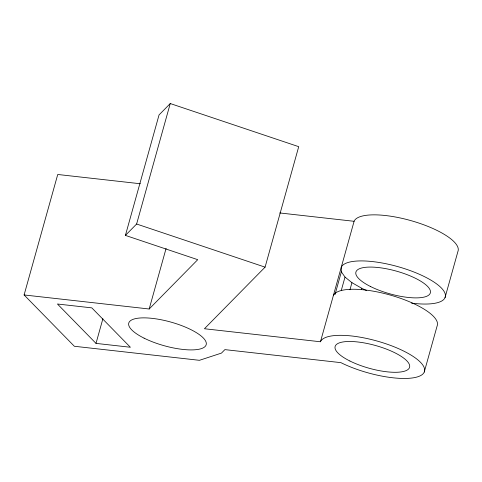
<?xml version="1.0" encoding="UTF-8"?>
<svg xmlns="http://www.w3.org/2000/svg" width="482" height="482" viewBox="0 0 482 482"><rect width="100%" height="100%" fill="white"/><g stroke="black" fill="none" stroke-linecap="round" stroke-linejoin="round"><path stroke-width="0.72" d="M24.1 294.954L149.179 308.998L197.734 259.678L125.41 235.397L159.048 114.921L170.254 103.54L298.72 146.673L265.082 267.149L204.434 328.742L320.458 341.768A54.092 16.539 15.6 0 1 387.63 344.365A54.092 16.539 15.6 0 1 418.96 376.364A54.092 16.539 15.6 0 1 340.907 362.651L224.883 349.625L221.467 353.095L199.428 360.313L74.349 346.269L24.1 294.954L57.738 174.478L140.376 183.756M96.008 343.389L57.442 304.009L91.821 307.871L130.381 347.251L96.008 343.389L102.883 318.765M125.41 235.397L136.617 224.016L170.254 103.54M149.179 308.998L166.097 248.399M320.458 341.768L354.095 221.298A54.092 16.539 15.6 0 1 412.351 221.033A54.092 16.539 15.6 0 1 457.9 251.538L445.037 297.599M335.026 294.532L341.358 271.854L341.232 267.359A54.092 16.539 15.6 0 1 391.131 264.883A54.092 16.539 15.6 0 1 444.398 291.99A54.092 16.539 15.6 0 1 411.477 303.112M341.25 290.544L345.01 277.078L341.358 271.854M349.962 289.754L351.938 282.669L345.01 277.078M361.283 289.658L361.681 288.242L351.938 282.669M424.262 372.014L437.126 325.946A54.092 16.539 15.6 0 0 391.571 295.442A54.092 16.539 15.6 0 0 333.315 295.707M279.717 212.948L354.095 221.298M136.617 224.016L265.082 267.149M366.742 290.616A54.092 16.539 15.6 0 1 361.681 288.242M349.89 361.006A38.638 11.809 15.6 0 0 409.435 367.694A38.638 11.809 15.6 0 0 357.752 341.973A38.638 11.809 15.6 0 0 349.89 361.006M370.67 286.597A38.638 11.809 15.6 0 0 430.209 293.279A38.638 11.809 15.6 0 0 378.527 267.564A38.638 11.809 15.6 0 0 370.67 286.597M144.112 338.171A40.187 12.285 15.6 0 0 206.037 345.124A40.187 12.285 15.6 0 0 152.288 318.373A40.187 12.285 15.6 0 0 144.112 338.171"/></g></svg>
